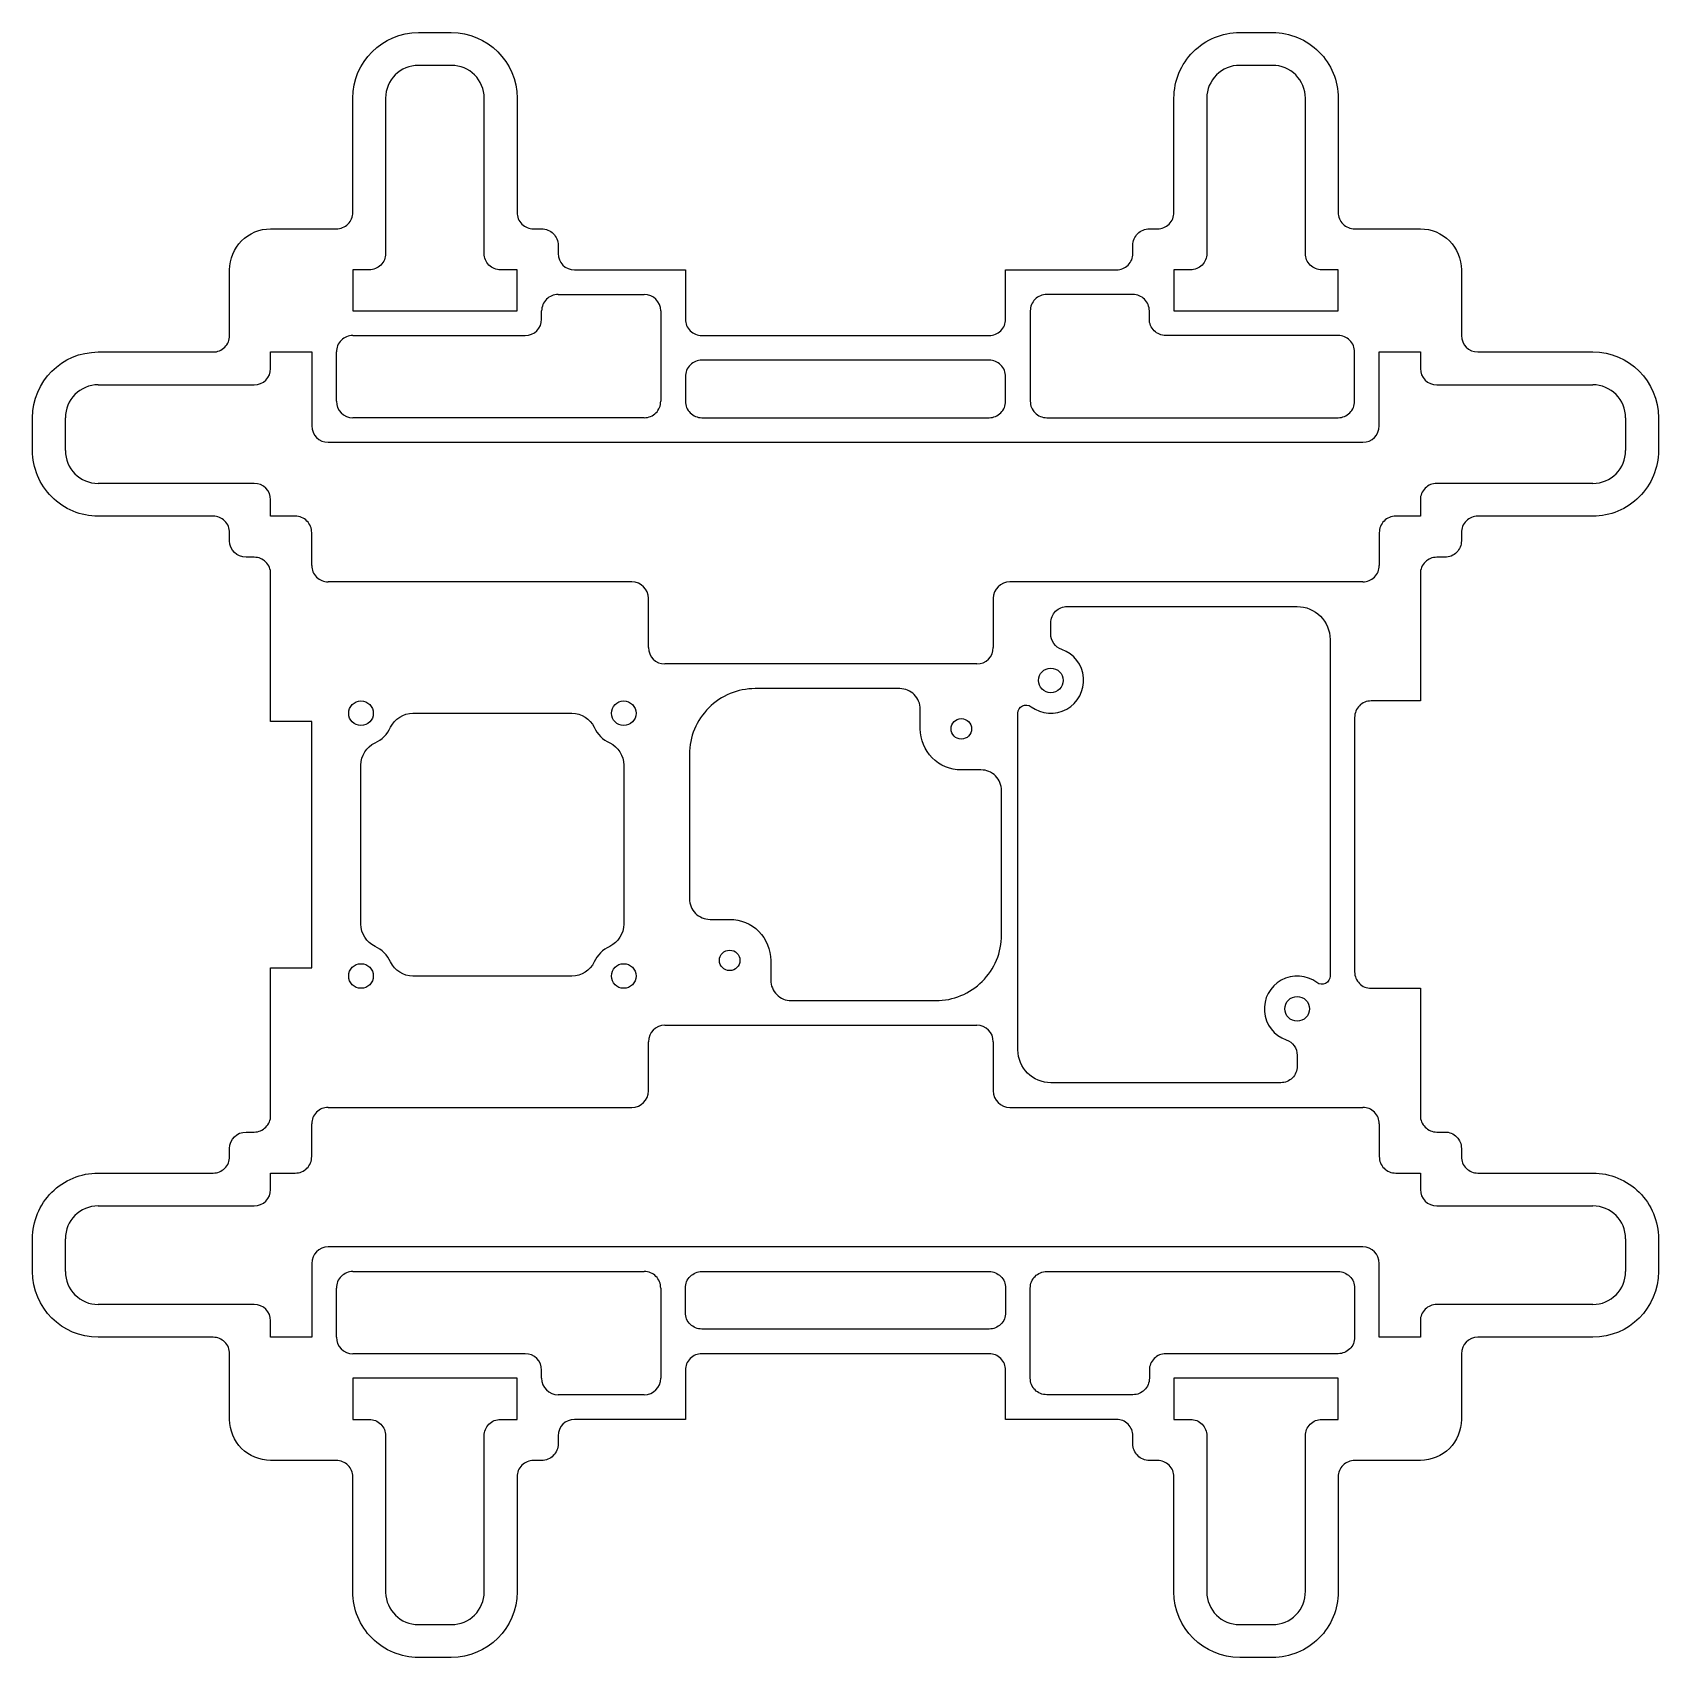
# Model space of a CAD drawing. Header units: millimetres. Extents: x 168 to 366, y -174 to 24.
import ezdxf

# ---------------------------------------------------------------- set-up
doc = ezdxf.new("R2010")
doc.units = ezdxf.units.MM
doc.layers.get('0').update_dxf_attribs({"linetype": 'CONTINUOUS'})

msp = doc.modelspace()

# ---------------------------------------------------------------- linework, layer by layer
for p, q in [((232, -8), (242.5, -8)), ((230, -11), (230, -10)), ((244.5, -10), (244.5, -21)), ((207, -13), (228, -13)), ((197, -17), (197, -15)), ((197, -15), (202, -15)), ((202, -15), (202, -24)), ((205, -21), (205, -15)), ((332, -24), (332, -15)), ((332, -15), (337, -15)), ((337, -15), (337, -17)), ((176, -19), (195, -19)), ((339, -19), (358, -19)), ((172, -27), (172, -23)), ((242.5, -23), (207, -23)), ((362, -23), (362, -27)), ((204, -26), (267, -26)), ((267, -26), (330, -26)), ((195, -31), (176, -31)), ((358, -31), (339, -31)), ((197, -35), (197, -33)), ((337, -33), (337, -35)), ((200, -35), (197, -35)), ((337, -35), (334, -35)), ((202, -41), (202, -37)), ((332, -37), (332, -41)), ((241, -43), (204, -43)), ((330, -43), (287, -43)), ((243, -51), (243, -45)), ((285, -45), (285, -51)), ((283, -53), (245, -53)), ((245, -97), (283, -97)), ((243, -105), (243, -99)), ((285, -99), (285, -105)), ((204, -107), (241, -107)), ((287, -107), (330, -107)), ((202, -113), (202, -109)), ((332, -109), (332, -113)), ((197, -117), (197, -115)), ((197, -115), (200, -115)), ((334, -115), (337, -115)), ((337, -115), (337, -117)), ((176, -119), (195, -119)), ((339, -119), (358, -119)), ((172, -127), (172, -123)), ((267, -124), (204, -124)), ((330, -124), (267, -124)), ((362, -123), (362, -127)), ((202, -126), (202, -135)), ((332, -135), (332, -126)), ((207, -127), (242.5, -127)), ((205, -135), (205, -129)), ((244.5, -129), (244.5, -140)), ((195, -131), (176, -131)), ((358, -131), (339, -131)), ((197, -135), (197, -133)), ((337, -133), (337, -135)), ((202, -135), (197, -135)), ((337, -135), (332, -135)), ((228, -137), (207, -137)), ((230, -140), (230, -139)), ((242.5, -142), (232, -142))]:
    msp.add_line(p, q)
for points in [[(358, -15, -0.414213), (366, -23), (366, -27, -0.414214), (358, -35), (344, -35, 0.414214), (342, -37), (342, -38, -0.414214), (340, -40), (339, -40, 0.414214), (337, -42), (337, -57.5), (331, -57.5, 0.414214), (329, -59.5), (329, -90.5, 0.414214), (331, -92.5), (337, -92.5), (337, -108, 0.414214), (339, -110), (340, -110, -0.414214), (342, -112), (342, -113, 0.414214), (344, -115), (358, -115, -0.414214), (366, -123), (366, -127, -0.414213), (358, -135), (344, -135, 0.414213), (342, -137), (342, -145, -0.414214), (337, -150), (329, -150, 0.414214), (327, -152), (327, -166, -0.414214), (319, -174), (315, -174, -0.414167), (307, -166), (307, -152, 0.414214), (305, -150), (304, -150, -0.414214), (302, -148), (302, -147, 0.414214), (300, -145), (286.5, -145), (286.5, -139, 0.414214), (284.5, -137), (249.5, -137, 0.414214), (247.5, -139), (247.5, -145), (234, -145, 0.414213), (232, -147), (232, -148, -0.414214), (230, -150), (229, -150, 0.414214), (227, -152), (227, -166, -0.41414), (219, -174), (215, -174, -0.414214), (207, -166), (207, -152, 0.414214), (205, -150), (197, -150, -0.414214), (192, -145), (192, -137, 0.414214), (190, -135), (175.99, -135, -0.413898), (168, -127), (168, -123, -0.414214), (176, -115), (190, -115, 0.414214), (192, -113), (192, -112, -0.414213), (194, -110), (195, -110, 0.414214), (197, -108), (197, -90), (202, -90), (202, -60), (197, -60), (197, -42, 0.414214), (195, -40), (194, -40, -0.414213), (192, -38), (192, -37, 0.414214), (190, -35), (176, -35, -0.414214), (168, -27), (168, -23, -0.413898), (175.99, -15), (190, -15, 0.414214), (192, -13), (192, -5, -0.414214), (197, 0), (205, 0, 0.414214), (207, 2), (207, 15.92, -0.413686), (215, 23.91), (219, 23.91, -0.413895), (227, 15.92), (227, 2, 0.414214), (229, 0), (230, 0, -0.414214), (232, -2), (232, -3, 0.414213), (234, -5), (247.5, -5), (247.5, -11, 0.414214), (249.5, -13), (284.5, -13, 0.414214), (286.5, -11), (286.5, -5), (300, -5, 0.414214), (302, -3), (302, -2, -0.414214), (304, 0), (305, 0, 0.414214), (307, 2), (307, 15.91, -0.414214), (315, 23.91), (319, 23.91, -0.414214), (327, 15.91), (327, 2, 0.414214), (329, 0), (337, 0, -0.414214), (342, -5), (342, -13, 0.414213), (344, -15)], [(219, 19.91), (215, 19.91, 0.413888), (211, 15.91), (211, -3, -0.414236), (209, -5), (207, -5), (207, -10), (227, -10), (227, -5), (225, -5, -0.414214), (223, -3), (223, 15.91, 0.414113)], [(327, -5), (325, -5, -0.414246), (323, -3), (323, 15.91, 0.414246), (319, 19.91), (315, 19.91, 0.414214), (311, 15.91), (311, -3, -0.414214), (309, -5), (307, -5), (307, -10), (327, -10)], [(304, -11), (304, -10, 0.414214), (302, -8), (291.5, -8, 0.414214), (289.5, -10), (289.5, -21, 0.414214), (291.5, -23), (327, -23, 0.414214), (329, -21), (329, -15, 0.414214), (327, -13), (306, -13, -0.414214)], [(249.5, -23), (284.5, -23, 0.414214), (286.5, -21), (286.5, -18, 0.414214), (284.5, -16), (249.5, -16, 0.414214), (247.5, -18), (247.5, -21, 0.414214)], [(322, -102, -0.414214), (320, -104), (292, -104, -0.414214), (288, -100), (288, -59, -0.618034), (289.6, -58.2, 1.164648), (293.33, -51.23, -0.317837), (292, -49.34), (292, -48, -0.414214), (294, -46), (322, -46, -0.414214), (326, -50), (326, -91, -0.618034), (324.4, -91.8, 1.164648), (320.67, -98.77, -0.317837), (322, -100.66)], [(276.1, -60.9), (276.1, -58.5, 0.414214), (273.6, -56), (256, -56, 0.414214), (248, -64), (248, -81.6, 0.414214), (250.5, -84.1), (252.9, -84.1, -0.414214), (257.9, -89.1), (257.9, -91.5, 0.414214), (260.4, -94), (278, -94, 0.414214), (286, -86), (286, -68.4, 0.414214), (283.5, -65.9), (281.1, -65.9, -0.414214)], [(209.71, -87.39, -0.28969), (208, -84.68), (208, -65.32, -0.28969), (209.71, -62.61, 0.172937), (211.61, -60.71, -0.28969), (214.32, -59), (233.68, -59, -0.28969), (236.39, -60.71, 0.172937), (238.29, -62.61, -0.28969), (240, -65.32), (240, -84.68, -0.28969), (238.29, -87.39, 0.172937), (236.39, -89.29, -0.28969), (233.68, -91), (214.32, -91, -0.28969), (211.61, -89.29, 0.172937)], [(247.5, -129, -0.414214), (249.5, -127), (284.5, -127, -0.414214), (286.5, -129), (286.5, -132, -0.414214), (284.5, -134), (249.5, -134, -0.414214), (247.5, -132)], [(329, -135, -0.414214), (327, -137), (306, -137, 0.414214), (304, -139), (304, -140, -0.414214), (302, -142), (291.5, -142, -0.414214), (289.5, -140), (289.5, -129, -0.414214), (291.5, -127), (327, -127, -0.414214), (329, -129)], [(227, -145), (227, -140), (207, -140), (207, -145), (209, -145, -0.414236), (211, -147), (211, -166.07, 0.408857), (215, -170), (219, -170, 0.41415), (223, -166), (223, -147, -0.414214), (225, -145)], [(315, -170), (319, -170, 0.419635), (323, -165.93), (323, -147, -0.414236), (325, -145), (327, -145), (327, -140), (307, -140), (307, -145), (309, -145, -0.414214), (311, -147), (311, -166, 0.41415)]]:
    msp.add_lwpolyline(points, format="xyb", close=True)
for centre, radius in [((292, -55), 1.5), ((208, -59), 1.5), ((240, -59), 1.5), ((281.1, -60.9), 1.25), ((252.9, -89.1), 1.25), ((208, -91), 1.5), ((240, -91), 1.5), ((322, -95), 1.5)]:
    msp.add_circle(centre, radius)
for centre, radius, start, end in [((232, -10), 2, 89.9999, 179.9999), ((242.5, -10), 2, -0.0001, 89.9999), ((228, -11), 2, 269.9999, 359.9999), ((207, -15), 2, 89.9999, 179.9999), ((195, -17), 2, 269.9999, 359.9999), ((339, -17), 2, 180.0001, 270.0001), ((176, -23), 4, 89.9999, 180.0012), ((358, -23), 4, -0.0012, 90.0001), ((207, -21), 2, 179.9999, 269.9999), ((242.5, -21), 2, 269.8908, 359.9999), ((204, -24), 2, 180, 269.9999), ((330, -24), 2, 270.0001, 360), ((176, -27), 4, 180.0009, 269.9999), ((358, -27), 4, 270.0001, 359.9991), ((195, -33), 2, -0.0001, 89.9999), ((339, -33), 2, 90.0001, 180.0001), ((200, -37), 2, -0.0001, 90), ((334, -37), 2, 90, 180.0001), ((204, -41), 2, 179.9999, 270), ((330, -41), 2, -90, 0.0001), ((241, -45), 2, 0, 90), ((287, -45), 2, 90, 180), ((245, -51), 2, 180, 270), ((283, -51), 2, -90, 0), ((245, -99), 2, 90, 180), ((283, -99), 2, 0, 90), ((241, -105), 2, 270, 360), ((287, -105), 2, 180, 270), ((204, -109), 2, 90, 180.0001), ((330, -109), 2, -0.0001, 90), ((200, -113), 2, -90, 0.0001), ((334, -113), 2, 179.9999, 270), ((195, -117), 2, -89.9999, 0.0001), ((339, -117), 2, 179.9999, 269.9999), ((176, -123), 4, 90.0001, 179.9991), ((358, -123), 4, 0.0009, 89.9999), ((204, -126), 2, 90.0001, 180), ((330, -126), 2, 0, 89.9999), ((176, -127), 4, 179.9988, 270.0001), ((207, -129), 2, 90.0001, 180.0001), ((242.5, -129), 2, 0.0001, 90.1092), ((358, -127), 4, -90.0001, 0.0012), ((195, -133), 2, 0.0001, 90.0001), ((339, -133), 2, 89.9999, 179.9999), ((207, -135), 2, 180.0001, 270.0001), ((228, -139), 2, 0.0001, 90.0001), ((232, -140), 2, 180.0001, 270.0001), ((242.5, -140), 2, -89.9999, 0.0001)]:
    msp.add_arc(centre, radius, start, end)

doc.saveas('drawing.dxf')
